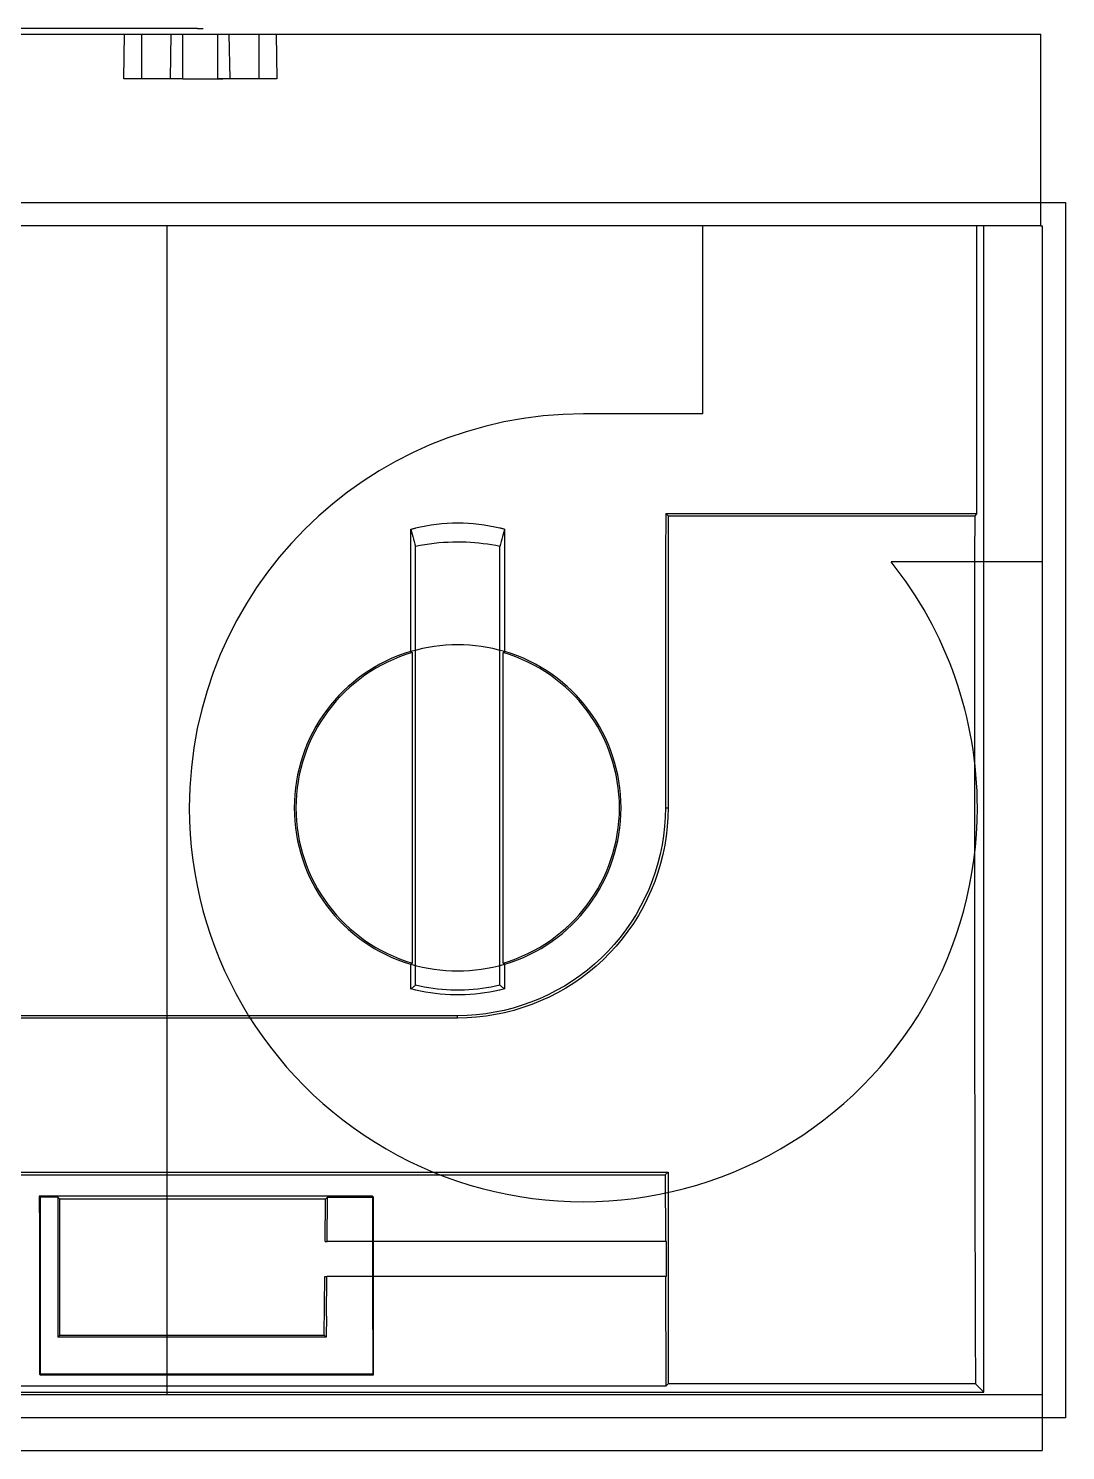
# Model space of a CAD drawing. Header units: millimetres. Extents: x 0 to 4227, y 0 to 2989.
# Drawn here: x 3420.3 to 3476.9, y 1570.6 to 1648.2 of the extents above; entities that cross this region are included whole.
import ezdxf

# ---------------------------------------------------------------- set-up
doc = ezdxf.new("R2010")
doc.units = ezdxf.units.MM
for name, color, linetype in [('MAIN-1', 7, 'Continuous'), ('MAIN-2', 7, 'Continuous'), ('THIET BI', 2, 'Continuous')]:
    doc.layers.add(name, color=color, linetype=linetype)

msp = doc.modelspace()

# ---------------------------------------------------------------- linework, layer by layer
at = {"layer": 'MAIN-1'}
for p, q in [((3383.121, 1647.889), (3475.515, 1647.889)), ((3429.51, 1648.208), (3417.226, 1648.208)), ((3429.51, 1648.208), (3429.828, 1648.208)), ((3475.515, 1637.434), (3475.515, 1647.889)), ((3472.024, 1637.434), (3412.638, 1637.434)), ((3472.392, 1637.434), (3472.024, 1637.434)), ((3472.024, 1621.75), (3472.024, 1637.434)), ((3472.392, 1573.812), (3472.392, 1637.434)), ((3475.515, 1637.434), (3475.579, 1637.434)), ((3475.579, 1637.434), (3475.579, 1570.624)), ((3455.05, 1621.75), (3455.046, 1619.456)), ((3455.05, 1621.75), (3472.024, 1621.75)), ((3455.05, 1621.75), (3455.068, 1621.732)), ((3455.068, 1621.732), (3455.086, 1621.714)), ((3455.086, 1621.714), (3455.104, 1621.696)), ((3455.104, 1621.696), (3455.122, 1621.678)), ((3455.122, 1621.678), (3455.14, 1621.66)), ((3455.14, 1621.66), (3455.158, 1621.642)), ((3455.158, 1621.642), (3455.176, 1621.624)), ((3455.176, 1621.624), (3455.176, 1619.378)), ((3455.176, 1621.624), (3471.898, 1621.624)), ((3471.898, 1621.624), (3471.895, 1619.378)), ((3472.024, 1621.75), (3471.898, 1621.624)), ((3441.154, 1620.886), (3441.189, 1620.895)), ((3441.154, 1620.886), (3441.19, 1620.752)), ((3441.154, 1614.211), (3441.154, 1620.886)), ((3441.189, 1620.895), (3441.224, 1620.904)), ((3441.19, 1620.752), (3441.225, 1620.618)), ((3441.224, 1620.904), (3441.259, 1620.913)), ((3441.259, 1620.913), (3441.294, 1620.921)), ((3441.294, 1620.921), (3441.329, 1620.93)), ((3441.329, 1620.93), (3441.364, 1620.938)), ((3441.364, 1620.938), (3441.399, 1620.947)), ((3446.045, 1620.938), (3446.009, 1620.947)), ((3446.08, 1620.93), (3446.045, 1620.938)), ((3446.115, 1620.921), (3446.08, 1620.93)), ((3446.15, 1620.913), (3446.115, 1620.921)), ((3446.184, 1620.904), (3446.15, 1620.913)), ((3446.219, 1620.752), (3446.183, 1620.618)), ((3446.219, 1620.895), (3446.184, 1620.904)), ((3446.254, 1620.886), (3446.219, 1620.895)), ((3446.254, 1620.886), (3446.219, 1620.752)), ((3446.254, 1620.886), (3446.254, 1614.211)), ((3441.225, 1620.618), (3441.26, 1620.484)), ((3441.26, 1620.484), (3441.296, 1620.35)), ((3441.296, 1620.35), (3441.331, 1620.216)), ((3441.331, 1620.216), (3441.367, 1620.081)), ((3441.367, 1620.081), (3441.402, 1619.947)), ((3441.654, 1619.997), (3441.402, 1619.947)), ((3441.907, 1620.04), (3441.654, 1619.997)), ((3442.161, 1620.078), (3441.907, 1620.04)), ((3442.417, 1620.11), (3442.161, 1620.078)), ((3442.673, 1620.137), (3442.417, 1620.11)), ((3442.93, 1620.157), (3442.673, 1620.137)), ((3443.188, 1620.172), (3442.93, 1620.157)), ((3443.446, 1620.18), (3443.188, 1620.172)), ((3443.704, 1620.184), (3443.446, 1620.18)), ((3443.936, 1620.181), (3443.704, 1620.184)), ((3444.169, 1620.174), (3443.936, 1620.181)), ((3444.401, 1620.162), (3444.169, 1620.174)), ((3444.632, 1620.145), (3444.401, 1620.162)), ((3444.863, 1620.124), (3444.632, 1620.145)), ((3445.094, 1620.098), (3444.863, 1620.124)), ((3445.323, 1620.067), (3445.094, 1620.098)), ((3445.552, 1620.032), (3445.323, 1620.067)), ((3445.78, 1619.992), (3445.552, 1620.032)), ((3446.006, 1619.947), (3445.78, 1619.992)), ((3446.042, 1620.081), (3446.006, 1619.947)), ((3446.077, 1620.216), (3446.042, 1620.081)), ((3446.113, 1620.35), (3446.077, 1620.216)), ((3446.148, 1620.484), (3446.113, 1620.35)), ((3446.183, 1620.618), (3446.148, 1620.484)), ((3441.404, 1617.771), (3441.402, 1619.947)), ((3446.004, 1617.771), (3446.006, 1619.947)), ((3455.046, 1619.456), (3455.043, 1617.162)), ((3455.176, 1619.378), (3455.176, 1617.132)), ((3471.895, 1619.378), (3471.892, 1617.132)), ((3441.406, 1615.595), (3441.404, 1617.771)), ((3446.002, 1615.595), (3446.004, 1617.771)), ((3455.043, 1617.162), (3455.041, 1614.867)), ((3455.176, 1617.132), (3455.176, 1614.885)), ((3471.892, 1617.132), (3471.889, 1614.885)), ((3441.408, 1613.419), (3441.406, 1615.595)), ((3446, 1613.419), (3446.002, 1615.595)), ((3455.041, 1614.867), (3455.039, 1612.573)), ((3455.176, 1614.885), (3455.176, 1612.638)), ((3471.889, 1614.885), (3471.888, 1612.638)), ((3441.14, 1614.221), (3441.137, 1614.223)), ((3441.142, 1614.22), (3441.14, 1614.221)), ((3441.145, 1614.218), (3441.142, 1614.22)), ((3441.147, 1614.216), (3441.145, 1614.218)), ((3441.149, 1614.214), (3441.147, 1614.216)), ((3441.152, 1614.212), (3441.149, 1614.214)), ((3441.154, 1614.211), (3441.152, 1614.212)), ((3441.154, 1614.211), (3441.165, 1614.203)), ((3441.165, 1614.203), (3441.175, 1614.195)), ((3441.175, 1614.195), (3441.186, 1614.187)), ((3441.186, 1614.187), (3441.196, 1614.179)), ((3441.196, 1614.179), (3441.207, 1614.171)), ((3441.207, 1614.171), (3441.217, 1614.164)), ((3441.217, 1614.164), (3441.228, 1614.156)), ((3441.228, 1614.156), (3441.228, 1597.218)), ((3446.181, 1614.156), (3446.191, 1614.164)), ((3446.181, 1597.218), (3446.181, 1614.156)), ((3446.191, 1614.164), (3446.202, 1614.171)), ((3446.202, 1614.171), (3446.212, 1614.179)), ((3446.212, 1614.179), (3446.223, 1614.187)), ((3446.223, 1614.187), (3446.233, 1614.195)), ((3446.233, 1614.195), (3446.244, 1614.203)), ((3446.244, 1614.203), (3446.254, 1614.211)), ((3446.257, 1614.212), (3446.254, 1614.211)), ((3446.259, 1614.214), (3446.257, 1614.212)), ((3446.261, 1614.216), (3446.259, 1614.214)), ((3446.264, 1614.218), (3446.261, 1614.216)), ((3446.266, 1614.22), (3446.264, 1614.218)), ((3446.268, 1614.221), (3446.266, 1614.22)), ((3446.271, 1614.223), (3446.268, 1614.221)), ((3441.409, 1611.242), (3441.408, 1613.419)), ((3445.999, 1611.242), (3446, 1613.419)), ((3455.039, 1612.573), (3455.038, 1610.279)), ((3455.176, 1612.638), (3455.176, 1610.391)), ((3471.888, 1612.638), (3471.886, 1610.391)), ((3441.41, 1609.066), (3441.409, 1611.242)), ((3445.998, 1609.066), (3445.999, 1611.242)), ((3455.038, 1610.279), (3455.037, 1607.984)), ((3455.176, 1610.391), (3455.176, 1608.144)), ((3471.886, 1610.391), (3471.886, 1608.144)), ((3441.41, 1606.89), (3441.41, 1609.066)), ((3445.998, 1606.889), (3445.998, 1609.066)), ((3455.037, 1607.984), (3455.037, 1605.69)), ((3455.176, 1608.144), (3455.176, 1605.897)), ((3471.886, 1608.144), (3471.885, 1605.897)), ((3441.41, 1604.713), (3441.41, 1606.89)), ((3445.998, 1604.713), (3445.998, 1606.889)), ((3455.037, 1605.69), (3455.025, 1605.178)), ((3455.037, 1605.69), (3455.176, 1605.69)), ((3455.176, 1605.69), (3455.164, 1605.172)), ((3455.176, 1605.897), (3455.176, 1605.867)), ((3455.176, 1605.867), (3455.176, 1605.838)), ((3455.176, 1605.838), (3455.176, 1605.808)), ((3455.176, 1605.808), (3455.176, 1605.779)), ((3455.176, 1605.779), (3455.176, 1605.749)), ((3455.176, 1605.749), (3455.176, 1605.72)), ((3455.176, 1605.72), (3455.176, 1605.69)), ((3471.885, 1605.897), (3471.886, 1603.02)), ((3441.41, 1602.537), (3441.41, 1604.713)), ((3445.999, 1602.537), (3445.998, 1604.713)), ((3454.991, 1604.669), (3454.934, 1604.163)), ((3455.025, 1605.178), (3454.991, 1604.669)), ((3455.13, 1604.659), (3455.074, 1604.151)), ((3455.164, 1605.172), (3455.13, 1604.659)), ((3454.854, 1603.661), (3454.752, 1603.163)), ((3454.934, 1604.163), (3454.854, 1603.661)), ((3455.074, 1604.151), (3454.994, 1603.647)), ((3454.752, 1603.163), (3454.628, 1602.671)), ((3454.892, 1603.147), (3454.768, 1602.652)), ((3454.994, 1603.647), (3454.892, 1603.147)), ((3471.886, 1603.02), (3471.887, 1600.143)), ((3441.409, 1600.36), (3441.41, 1602.537)), ((3445.999, 1600.36), (3445.999, 1602.537)), ((3454.482, 1602.185), (3454.314, 1601.706)), ((3454.621, 1602.162), (3454.451, 1601.676)), ((3454.628, 1602.671), (3454.482, 1602.185)), ((3454.768, 1602.652), (3454.621, 1602.162)), ((3454.314, 1601.706), (3454.125, 1601.233)), ((3454.451, 1601.676), (3454.258, 1601.195)), ((3453.914, 1600.77), (3453.683, 1600.316)), ((3454.045, 1600.723), (3453.811, 1600.262)), ((3454.125, 1601.233), (3453.914, 1600.77)), ((3454.258, 1601.195), (3454.045, 1600.723)), ((3441.408, 1598.184), (3441.409, 1600.36)), ((3446.001, 1598.184), (3445.999, 1600.36)), ((3453.432, 1599.873), (3453.161, 1599.443)), ((3453.557, 1599.814), (3453.284, 1599.378)), ((3453.683, 1600.316), (3453.432, 1599.873)), ((3453.811, 1600.262), (3453.557, 1599.814)), ((3471.887, 1600.143), (3471.889, 1597.265)), ((3452.872, 1599.024), (3452.565, 1598.62)), ((3453.161, 1599.443), (3452.872, 1599.024)), ((3453.284, 1599.378), (3452.991, 1598.955)), ((3452.24, 1598.23), (3451.898, 1597.855)), ((3452.565, 1598.62), (3452.24, 1598.23)), ((3452.68, 1598.545), (3452.351, 1598.15)), ((3452.991, 1598.955), (3452.68, 1598.545)), ((3441.406, 1596.008), (3441.408, 1598.184)), ((3446.002, 1596.008), (3446.001, 1598.184)), ((3451.54, 1597.496), (3451.165, 1597.154)), ((3451.898, 1597.855), (3451.54, 1597.496)), ((3452.003, 1597.769), (3451.639, 1597.404)), ((3452.351, 1598.15), (3452.003, 1597.769)), ((3441.137, 1597.15), (3441.14, 1597.152)), ((3441.14, 1597.152), (3441.142, 1597.154)), ((3441.142, 1597.154), (3441.145, 1597.156)), ((3441.145, 1597.156), (3441.147, 1597.157)), ((3441.147, 1597.157), (3441.149, 1597.159)), ((3441.149, 1597.159), (3441.152, 1597.161)), ((3441.152, 1597.161), (3441.154, 1597.163)), ((3441.165, 1597.171), (3441.154, 1597.163)), ((3441.154, 1595.811), (3441.154, 1597.163)), ((3441.175, 1597.178), (3441.165, 1597.171)), ((3441.186, 1597.186), (3441.175, 1597.178)), ((3441.196, 1597.194), (3441.186, 1597.186)), ((3441.207, 1597.202), (3441.196, 1597.194)), ((3441.217, 1597.21), (3441.207, 1597.202)), ((3441.228, 1597.218), (3441.217, 1597.21)), ((3446.191, 1597.21), (3446.181, 1597.218)), ((3446.202, 1597.202), (3446.191, 1597.21)), ((3446.212, 1597.194), (3446.202, 1597.202)), ((3446.223, 1597.186), (3446.212, 1597.194)), ((3446.233, 1597.178), (3446.223, 1597.186)), ((3446.244, 1597.171), (3446.233, 1597.178)), ((3446.254, 1597.163), (3446.244, 1597.171)), ((3446.254, 1597.163), (3446.254, 1595.811)), ((3446.254, 1597.163), (3446.257, 1597.161)), ((3446.257, 1597.161), (3446.259, 1597.159)), ((3446.259, 1597.159), (3446.261, 1597.157)), ((3446.261, 1597.157), (3446.264, 1597.156)), ((3446.264, 1597.156), (3446.266, 1597.154)), ((3446.266, 1597.154), (3446.268, 1597.152)), ((3446.268, 1597.152), (3446.271, 1597.15)), ((3450.776, 1596.83), (3450.374, 1596.521)), ((3450.863, 1596.727), (3450.453, 1596.416)), ((3451.165, 1597.154), (3450.776, 1596.83)), ((3451.258, 1597.056), (3450.863, 1596.727)), ((3451.639, 1597.404), (3451.258, 1597.056)), ((3471.889, 1597.265), (3471.892, 1594.388)), ((3441.262, 1595.895), (3441.298, 1595.923)), ((3441.298, 1595.923), (3441.334, 1595.951)), ((3441.334, 1595.951), (3441.37, 1595.979)), ((3441.37, 1595.979), (3441.406, 1596.008)), ((3441.644, 1595.955), (3441.406, 1596.008)), ((3441.884, 1595.908), (3441.644, 1595.955)), ((3442.125, 1595.867), (3441.884, 1595.908)), ((3445.524, 1595.908), (3445.284, 1595.867)), ((3445.764, 1595.955), (3445.524, 1595.908)), ((3446.002, 1596.008), (3445.764, 1595.955)), ((3446.038, 1595.979), (3446.002, 1596.008)), ((3446.074, 1595.951), (3446.038, 1595.979)), ((3446.11, 1595.923), (3446.074, 1595.951)), ((3446.146, 1595.895), (3446.11, 1595.923)), ((3449.524, 1595.966), (3449.082, 1595.716)), ((3449.954, 1596.236), (3449.524, 1595.966)), ((3450.03, 1596.123), (3449.594, 1595.85)), ((3450.374, 1596.521), (3449.954, 1596.236)), ((3450.453, 1596.416), (3450.03, 1596.123)), ((3441.154, 1595.811), (3441.19, 1595.838)), ((3441.417, 1595.746), (3441.154, 1595.811)), ((3441.19, 1595.838), (3441.226, 1595.866)), ((3441.226, 1595.866), (3441.262, 1595.895)), ((3441.681, 1595.689), (3441.417, 1595.746)), ((3441.947, 1595.639), (3441.681, 1595.689)), ((3442.215, 1595.596), (3441.947, 1595.639)), ((3442.366, 1595.832), (3442.125, 1595.867)), ((3442.484, 1595.56), (3442.215, 1595.596)), ((3442.608, 1595.802), (3442.366, 1595.832)), ((3442.755, 1595.531), (3442.484, 1595.56)), ((3442.851, 1595.779), (3442.608, 1595.802)), ((3443.027, 1595.509), (3442.755, 1595.531)), ((3443.095, 1595.761), (3442.851, 1595.779)), ((3443.3, 1595.495), (3443.027, 1595.509)), ((3443.338, 1595.75), (3443.095, 1595.761)), ((3443.573, 1595.488), (3443.3, 1595.495)), ((3443.582, 1595.744), (3443.338, 1595.75)), ((3443.844, 1595.488), (3443.573, 1595.488)), ((3443.826, 1595.744), (3443.582, 1595.744)), ((3444.07, 1595.75), (3443.826, 1595.744)), ((3444.115, 1595.495), (3443.844, 1595.488)), ((3444.314, 1595.761), (3444.07, 1595.75)), ((3444.385, 1595.509), (3444.115, 1595.495)), ((3444.557, 1595.779), (3444.314, 1595.761)), ((3444.654, 1595.531), (3444.385, 1595.509)), ((3444.8, 1595.802), (3444.557, 1595.779)), ((3444.923, 1595.56), (3444.654, 1595.531)), ((3445.042, 1595.832), (3444.8, 1595.802)), ((3445.19, 1595.596), (3444.923, 1595.56)), ((3445.284, 1595.867), (3445.042, 1595.832)), ((3445.458, 1595.639), (3445.19, 1595.596)), ((3445.724, 1595.689), (3445.458, 1595.639)), ((3445.989, 1595.746), (3445.724, 1595.689)), ((3446.254, 1595.811), (3445.989, 1595.746)), ((3446.182, 1595.866), (3446.146, 1595.895)), ((3446.218, 1595.838), (3446.182, 1595.866)), ((3446.254, 1595.811), (3446.218, 1595.838)), ((3448.167, 1595.275), (3447.696, 1595.085)), ((3448.22, 1595.151), (3447.743, 1594.958)), ((3448.63, 1595.485), (3448.167, 1595.275)), ((3448.688, 1595.364), (3448.22, 1595.151)), ((3449.082, 1595.716), (3448.63, 1595.485)), ((3449.147, 1595.597), (3448.688, 1595.364)), ((3449.594, 1595.85), (3449.147, 1595.597)), ((3443.701, 1594.347), (3412.683, 1594.347)), ((3444.213, 1594.359), (3443.701, 1594.347)), ((3443.701, 1594.215), (3443.701, 1594.347)), ((3444.724, 1594.395), (3444.213, 1594.359)), ((3445.232, 1594.454), (3444.724, 1594.395)), ((3445.736, 1594.536), (3445.232, 1594.454)), ((3445.76, 1594.405), (3445.251, 1594.323)), ((3446.235, 1594.64), (3445.736, 1594.536)), ((3446.265, 1594.51), (3445.76, 1594.405)), ((3446.729, 1594.767), (3446.235, 1594.64)), ((3446.765, 1594.638), (3446.265, 1594.51)), ((3447.216, 1594.915), (3446.729, 1594.767)), ((3447.258, 1594.787), (3446.765, 1594.638)), ((3447.696, 1595.085), (3447.216, 1594.915)), ((3447.743, 1594.958), (3447.258, 1594.787)), ((3471.892, 1594.388), (3471.896, 1591.512)), ((3443.701, 1594.215), (3412.551, 1594.215)), ((3444.22, 1594.227), (3443.701, 1594.215)), ((3444.737, 1594.263), (3444.22, 1594.227)), ((3445.251, 1594.323), (3444.737, 1594.263)), ((3471.896, 1591.512), (3471.901, 1588.635)), ((3471.901, 1588.635), (3471.906, 1585.76)), ((3412.551, 1585.82), (3455.176, 1585.82)), ((3455.025, 1585.669), (3455.176, 1585.82)), ((3455.176, 1585.82), (3455.176, 1584.169)), ((3412.702, 1585.669), (3455.025, 1585.669)), ((3455.025, 1585.669), (3455.026, 1585.15)), ((3455.026, 1585.15), (3455.027, 1584.631)), ((3471.906, 1585.76), (3471.913, 1582.885)), ((3439.058, 1584.504), (3420.889, 1584.504)), ((3439.058, 1584.504), (3439.06, 1582.886)), ((3439.058, 1584.504), (3439.112, 1584.45)), ((3439.112, 1582.035), (3439.112, 1584.45)), ((3455.027, 1584.631), (3455.028, 1584.112)), ((3455.028, 1584.112), (3455.029, 1583.593)), ((3455.029, 1583.593), (3455.031, 1583.074)), ((3455.176, 1584.169), (3455.176, 1582.517)), ((3439.06, 1582.886), (3439.062, 1581.268)), ((3455.031, 1583.074), (3455.032, 1582.555)), ((3471.913, 1582.885), (3471.92, 1580.011)), ((3439.089, 1582.035), (3439.089, 1580.123)), ((3439.801, 1582.035), (3439.089, 1582.035)), ((3440.512, 1582.035), (3439.801, 1582.035)), ((3441.222, 1582.035), (3440.512, 1582.035)), ((3441.931, 1582.035), (3441.222, 1582.035)), ((3442.639, 1582.035), (3441.931, 1582.035)), ((3443.346, 1582.035), (3442.639, 1582.035)), ((3444.052, 1582.035), (3443.346, 1582.035)), ((3444.757, 1582.035), (3444.052, 1582.035)), ((3445.461, 1582.035), (3444.757, 1582.035)), ((3446.163, 1582.035), (3445.461, 1582.035)), ((3446.863, 1582.035), (3446.163, 1582.035)), ((3447.563, 1582.035), (3446.863, 1582.035)), ((3448.26, 1582.035), (3447.563, 1582.035)), ((3448.956, 1582.035), (3448.26, 1582.035)), ((3449.65, 1582.035), (3448.956, 1582.035)), ((3450.342, 1582.035), (3449.65, 1582.035)), ((3451.032, 1582.035), (3450.342, 1582.035)), ((3451.72, 1582.035), (3451.032, 1582.035)), ((3452.405, 1582.035), (3451.72, 1582.035)), ((3453.085, 1582.035), (3452.405, 1582.035)), ((3453.76, 1582.035), (3453.085, 1582.035)), ((3454.429, 1582.035), (3453.76, 1582.035)), ((3455.091, 1582.035), (3454.429, 1582.035)), ((3455.032, 1582.555), (3455.033, 1582.035)), ((3455.091, 1581.762), (3455.091, 1582.035)), ((3455.176, 1582.517), (3455.176, 1580.867)), ((3439.062, 1581.268), (3439.064, 1579.651)), ((3455.092, 1581.489), (3455.091, 1581.762)), ((3455.093, 1581.216), (3455.092, 1581.489)), ((3455.093, 1580.943), (3455.093, 1581.216)), ((3455.094, 1580.669), (3455.093, 1580.943)), ((3455.095, 1580.396), (3455.094, 1580.669)), ((3455.095, 1580.123), (3455.095, 1580.396)), ((3455.176, 1580.867), (3455.176, 1579.216)), ((3439.064, 1579.651), (3439.066, 1578.034)), ((3439.801, 1580.123), (3439.089, 1580.123)), ((3439.112, 1574.76), (3439.112, 1580.123)), ((3440.512, 1580.123), (3439.801, 1580.123)), ((3441.223, 1580.123), (3440.512, 1580.123)), ((3441.932, 1580.123), (3441.223, 1580.123)), ((3442.64, 1580.123), (3441.932, 1580.123)), ((3443.348, 1580.123), (3442.64, 1580.123)), ((3444.054, 1580.123), (3443.348, 1580.123)), ((3444.759, 1580.123), (3444.054, 1580.123)), ((3445.463, 1580.123), (3444.759, 1580.123)), ((3446.165, 1580.123), (3445.463, 1580.123)), ((3446.866, 1580.123), (3446.165, 1580.123)), ((3447.565, 1580.123), (3446.866, 1580.123)), ((3448.263, 1580.123), (3447.565, 1580.123)), ((3448.959, 1580.123), (3448.263, 1580.123)), ((3449.653, 1580.123), (3448.959, 1580.123)), ((3450.346, 1580.123), (3449.653, 1580.123)), ((3451.036, 1580.123), (3450.346, 1580.123)), ((3451.724, 1580.123), (3451.036, 1580.123)), ((3452.409, 1580.123), (3451.724, 1580.123)), ((3453.09, 1580.123), (3452.409, 1580.123)), ((3453.765, 1580.123), (3453.09, 1580.123)), ((3454.434, 1580.123), (3453.765, 1580.123)), ((3455.095, 1580.123), (3454.434, 1580.123)), ((3455.038, 1580.123), (3455.04, 1579.269)), ((3471.92, 1580.011), (3471.929, 1577.138)), ((3455.04, 1579.269), (3455.043, 1578.415)), ((3455.176, 1579.216), (3455.176, 1577.566)), ((3455.043, 1578.415), (3455.045, 1577.561)), ((3439.066, 1578.034), (3439.068, 1576.417)), ((3455.045, 1577.561), (3455.048, 1576.707)), ((3455.176, 1577.566), (3455.176, 1575.915)), ((3455.048, 1576.707), (3455.051, 1575.854)), ((3471.929, 1577.138), (3471.938, 1574.266)), ((3439.068, 1576.417), (3439.071, 1574.8)), ((3455.051, 1575.854), (3455.053, 1575)), ((3455.176, 1575.915), (3455.176, 1574.266)), ((3455.053, 1575), (3455.056, 1574.146)), ((3439.071, 1574.8), (3420.902, 1574.8)), ((3420.902, 1574.8), (3420.943, 1574.76)), ((3420.943, 1574.76), (3439.112, 1574.76)), ((3439.071, 1574.8), (3439.112, 1574.76)), ((3455.09, 1574.18), (3455.073, 1574.163)), ((3455.107, 1574.197), (3455.09, 1574.18)), ((3455.124, 1574.214), (3455.107, 1574.197)), ((3455.141, 1574.231), (3455.124, 1574.214)), ((3455.159, 1574.249), (3455.141, 1574.231)), ((3455.176, 1574.266), (3455.159, 1574.249)), ((3471.938, 1574.266), (3455.176, 1574.266)), ((3472.392, 1573.812), (3471.938, 1574.266)), ((3385.692, 1573.812), (3472.392, 1573.812)), ((3455.056, 1574.146), (3412.671, 1574.146)), ((3455.073, 1574.163), (3455.056, 1574.146)), ((3382.736, 1570.624), (3475.579, 1570.624))]:
    msp.add_line(p, q, dxfattribs=at)
for radius, start, end in [(8.914, 106.73493, 180.00002), (8.824, 106.29983, 180.00002), (8.824, 0, 73.70019), (8.914, 0, 73.26503), (8.914, 180.00002, 253.26507), (8.824, 180.00002, 253.70017), (8.824, 286.29981, 0), (8.914, 286.73497, 0)]:
    msp.add_arc((3443.704, 1605.687), radius, start, end, dxfattribs=at)
for centre, major_axis, ratio, start_param, end_param in [((3443.704, 1610.857), (0, -10.357), 0.984808, 3.141593, 3.369576), ((3443.704, 1610.857), (0, -10.357), 0.984808, 2.913609, 3.141593), ((3433.991, 1605.888), (0, -500.81), 0.026186, -1.528083, -1.508681)]:
    msp.add_ellipse(centre, major_axis=major_axis, ratio=ratio, start_param=start_param, end_param=end_param, dxfattribs=at)
at = {"layer": 'MAIN-2'}
for p, q in [((3425.494, 1645.467), (3425.536, 1647.889)), ((3426.476, 1645.467), (3426.476, 1647.889)), ((3428.044, 1645.467), (3428.086, 1647.889)), ((3428.086, 1647.889), (3428.086, 1647.889)), ((3428.707, 1645.467), (3428.707, 1647.889)), ((3428.707, 1647.889), (3428.707, 1647.889)), ((3430.609, 1647.889), (3430.609, 1647.889)), ((3430.609, 1647.889), (3430.609, 1645.467)), ((3431.294, 1645.467), (3431.251, 1647.889)), ((3431.251, 1647.889), (3431.251, 1647.889)), ((3432.862, 1647.889), (3432.862, 1645.467)), ((3433.801, 1647.889), (3433.844, 1645.467)), ((3475.515, 1647.889), (3475.515, 1647.889)), ((3428.044, 1645.467), (3425.494, 1645.467)), ((3428.044, 1645.467), (3428.044, 1645.467)), ((3428.707, 1645.467), (3428.044, 1645.467)), ((3428.707, 1645.467), (3428.707, 1645.467)), ((3428.707, 1645.467), (3430.891, 1645.467)), ((3430.609, 1645.467), (3430.609, 1645.467)), ((3431.294, 1645.467), (3430.609, 1645.467)), ((3431.294, 1645.467), (3431.294, 1645.467)), ((3433.844, 1645.467), (3431.294, 1645.467)), ((3475.515, 1637.434), (3383.121, 1637.434)), ((3427.868, 1637.434), (3427.868, 1637.434)), ((3427.868, 1573.684), (3427.868, 1637.434)), ((3457.069, 1637.434), (3457.069, 1637.434)), ((3457.069, 1627.176), (3457.069, 1637.434)), ((3475.515, 1637.434), (3475.515, 1637.434)), ((3475.579, 1637.434), (3475.579, 1637.434)), ((3450.557, 1627.176), (3450.557, 1627.176)), ((3457.069, 1627.176), (3450.557, 1627.176)), ((3457.069, 1627.176), (3457.069, 1627.176)), ((3475.579, 1619.108), (3467.34, 1619.108)), ((3467.34, 1619.108), (3467.34, 1619.108)), ((3475.579, 1619.108), (3475.579, 1619.108)), ((3441.137, 1614.223), (3441.137, 1614.206)), ((3441.137, 1614.206), (3441.14, 1614.206)), ((3441.14, 1614.206), (3441.142, 1614.207)), ((3441.142, 1614.207), (3441.145, 1614.208)), ((3441.145, 1614.208), (3441.147, 1614.208)), ((3441.147, 1614.208), (3441.149, 1614.209)), ((3441.149, 1614.209), (3441.152, 1614.21)), ((3441.152, 1614.21), (3441.154, 1614.211)), ((3446.257, 1614.21), (3446.254, 1614.211)), ((3446.259, 1614.209), (3446.257, 1614.21)), ((3446.261, 1614.208), (3446.259, 1614.209)), ((3446.264, 1614.208), (3446.261, 1614.208)), ((3446.266, 1614.207), (3446.264, 1614.208)), ((3446.268, 1614.206), (3446.266, 1614.207)), ((3446.271, 1614.206), (3446.268, 1614.206)), ((3446.271, 1614.206), (3446.271, 1614.223)), ((3441.137, 1597.168), (3441.137, 1597.15)), ((3441.137, 1597.168), (3441.14, 1597.167)), ((3441.14, 1597.167), (3441.142, 1597.166)), ((3441.142, 1597.166), (3441.145, 1597.166)), ((3441.145, 1597.166), (3441.147, 1597.165)), ((3441.147, 1597.165), (3441.149, 1597.164)), ((3441.149, 1597.164), (3441.152, 1597.164)), ((3441.152, 1597.164), (3441.154, 1597.163)), ((3446.257, 1597.164), (3446.254, 1597.163)), ((3446.259, 1597.164), (3446.257, 1597.164)), ((3446.261, 1597.165), (3446.259, 1597.164)), ((3446.264, 1597.166), (3446.261, 1597.165)), ((3446.266, 1597.166), (3446.264, 1597.166)), ((3446.268, 1597.167), (3446.266, 1597.166)), ((3446.271, 1597.168), (3446.268, 1597.167)), ((3446.271, 1597.15), (3446.271, 1597.168)), ((3420.889, 1584.504), (3420.943, 1584.45)), ((3420.943, 1584.45), (3420.943, 1574.76)), ((3421.899, 1584.45), (3420.943, 1584.45)), ((3421.899, 1584.45), (3421.899, 1576.816)), ((3421.899, 1584.45), (3422.003, 1584.346)), ((3436.497, 1584.346), (3422.003, 1584.346)), ((3422.003, 1576.92), (3422.003, 1584.346)), ((3436.477, 1582.035), (3436.497, 1584.346)), ((3436.602, 1584.45), (3436.497, 1584.346)), ((3436.581, 1582.035), (3436.602, 1584.45)), ((3436.602, 1584.45), (3439.112, 1584.45)), ((3436.477, 1582.035), (3436.581, 1582.035)), ((3439.089, 1582.035), (3436.581, 1582.035)), ((3436.581, 1582.035), (3436.581, 1582.035)), ((3436.432, 1576.92), (3436.46, 1580.123)), ((3436.46, 1580.123), (3436.564, 1580.123)), ((3436.545, 1577.956), (3436.564, 1580.123)), ((3436.564, 1580.123), (3436.564, 1580.123)), ((3439.089, 1580.123), (3436.564, 1580.123)), ((3436.545, 1577.956), (3436.535, 1576.816)), ((3436.545, 1577.956), (3436.545, 1577.956)), ((3436.545, 1577.956), (3436.545, 1577.956)), ((3421.899, 1576.816), (3422.003, 1576.92)), ((3436.535, 1576.816), (3421.899, 1576.816)), ((3422.003, 1576.92), (3436.432, 1576.92)), ((3436.432, 1576.92), (3436.535, 1576.816)), ((3375.173, 1573.684), (3475.579, 1573.684)), ((3427.868, 1573.684), (3427.868, 1573.684)), ((3475.579, 1573.684), (3475.579, 1573.684)), ((3475.579, 1570.624), (3475.579, 1570.624))]:
    msp.add_line(p, q, dxfattribs=at)
for centre, radius, start, end in [((3450.557, 1605.687), 21.489, 89.99998, 179.99998), ((3450.557, 1605.687), 21.489, 0, 38.6491), ((3443.704, 1605.687), 8.897, 73.34501, 106.655), ((3450.557, 1605.687), 21.489, 179.99998, 0), ((3443.704, 1605.687), 8.897, 253.345, 286.65499)]:
    msp.add_arc(centre, radius, start, end, dxfattribs=at)
at = {"layer": 'THIET BI', "color": 1, "linetype": 'Continuous', "ltscale": 0.5}
msp.add_lwpolyline([(3384.417, 1638.709), (3476.854, 1638.709), (3476.854, 1572.409), (3384.417, 1572.409)], close=True, dxfattribs=at)

doc.saveas('drawing.dxf')
